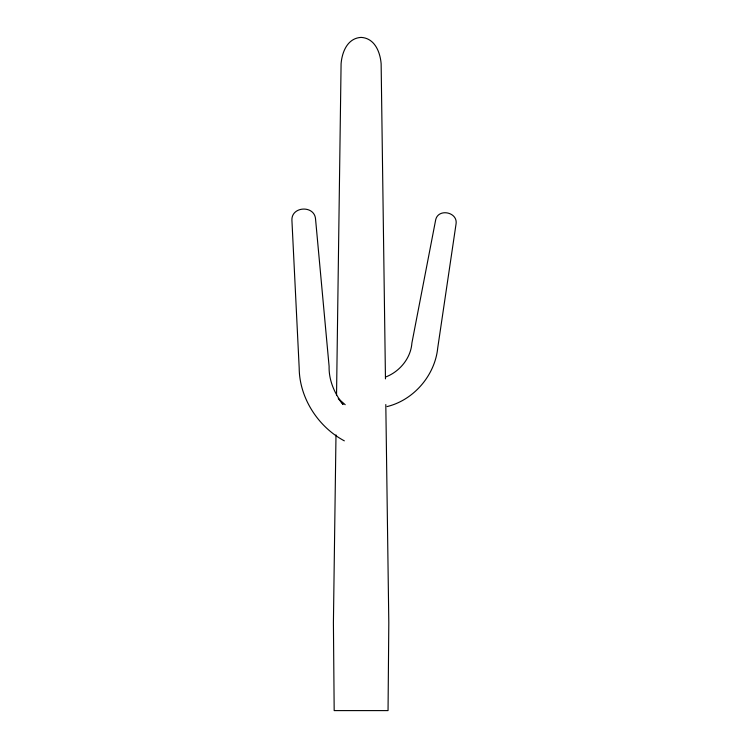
<?xml version="1.0" encoding="UTF-8"?>
<svg xmlns="http://www.w3.org/2000/svg" width="748" height="748" viewBox="0 0 748 748"><rect width="100%" height="100%" fill="white"/><g stroke="black" fill="none" stroke-linecap="round" stroke-linejoin="round"><path stroke-width="1.12" d="M335.992 434.887L333.412 622.794L334.178 710.6L388.044 710.6L388.81 622.794L385.809 404.546M336.535 395.206L341.088 63.739C342.051 51.949 347.511 38.157 361.106 37.4C374.711 38.157 380.162 51.949 381.134 63.739L385.463 378.871M385.921 376.899C399.815 371.494 410.839 358.105 411.896 343.042L435.682 219.809C438.235 208.094 457.748 212.002 456.084 223.717L437.72 347.988C434.971 375.309 413.84 400.04 387.071 406.585M344.332 440.843C318.162 426.902 299.378 397.992 299.191 368.035L291.916 220.239C291.281 206.224 314.375 204.971 315.534 218.902L329.101 366.342C328.727 380.283 334.552 393.682 343.098 404.444L338.264 398.609L345.202 404.696"/></g></svg>
